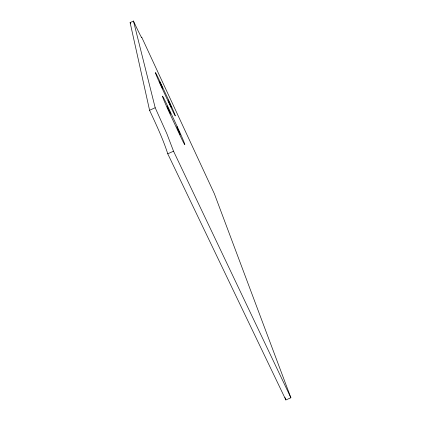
<?xml version="1.0" encoding="UTF-8"?>
<svg xmlns="http://www.w3.org/2000/svg" width="421" height="421" viewBox="0 0 421 421"><rect width="100%" height="100%" fill="white"/><g stroke="black" fill="none" stroke-linecap="round" stroke-linejoin="round"><path stroke-width="0.63" d="M130.115 22.597L133.468 21.05A22.092 0.642 65.4 0 0 141.693 37.185L214.352 193.728L290.885 397.766L285.875 399.95L167.763 153.812C162.974 138.809 156.159 124.553 149.576 110.281L130.115 22.597A22.087 0.742 65.3 0 0 130.673 23.797M149.576 110.281L155.186 107.723L133.468 21.05M167.763 153.812L173.536 151.197L166.779 133.525L155.186 107.723M177.473 128.837L179.625 132.799M167.684 107.918L169.979 112.175M168.732 101.708L170.731 105.513M159.985 82.932L162.101 86.973M173.536 151.197L290.885 397.766M168.216 100.103L171.268 107.155M159.533 81.453L162.574 88.484M176.815 126.789L180.304 134.888M167.105 106.029L170.584 114.112M284.975 397.482L285.875 399.95M177.13 126.432L167.579 106.003A15.372 0.568 65.5 0 0 162.564 96.667A15.372 0.568 65.5 0 0 170.147 114.275L180.035 135.394A15.167 0.553 65.6 0 0 184.651 143.887A15.167 0.553 65.6 0 0 177.13 126.432M168.616 100.161L160.059 81.774A13.656 0.442 65.5 0 0 155.444 72.944A13.656 0.442 65.5 0 0 162.069 88.257L170.894 107.197A13.477 0.437 65.6 0 0 175.199 115.359A13.477 0.437 65.6 0 0 168.616 100.161"/></g></svg>
